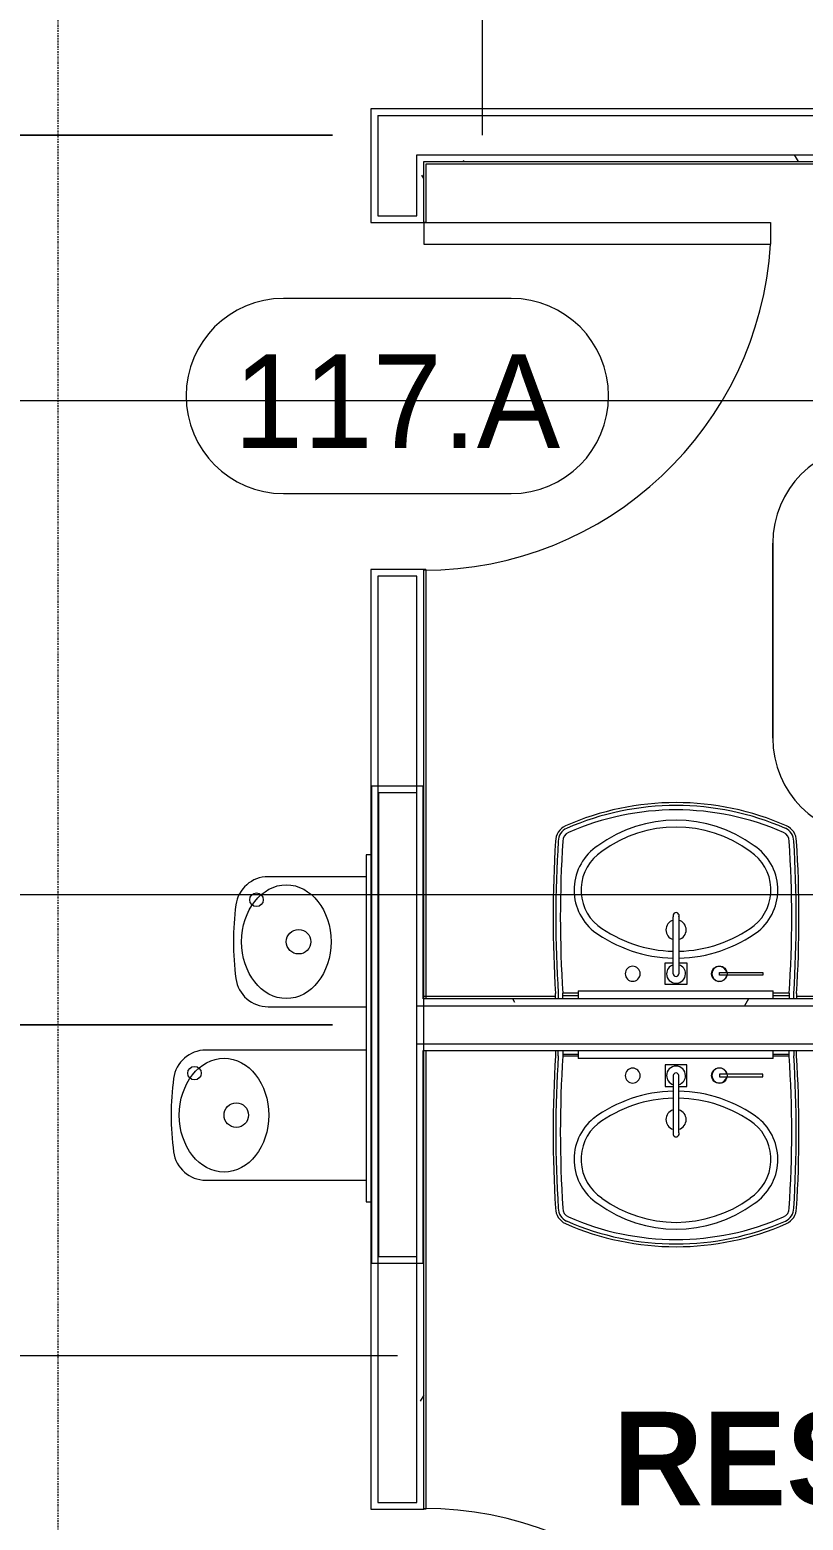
# Model space of a CAD drawing. Header units: inches. Extents: x 21568 to 24810, y -23559 to -20467.
# Drawn here: x 24101.4 to 24172.8, y -22646.3 to -22508.8 of the extents above; entities that cross this region are included whole.
import ezdxf

# ---------------------------------------------------------------- set-up
doc = ezdxf.new("R2010")
doc.units = ezdxf.units.IN
doc.header["$MEASUREMENT"] = 0
doc.linetypes.add('Dash Dot 3_16_', pattern=[0.3125, 0.1875, -0.0625, 0, -0.0625])
doc.linetypes.add('Grid Line 1_2_', pattern=[0.875, 0.5, -0.125, 0.125, -0.125])
for name, color, linetype, lineweight in [('A-ANNO-DIMS', 211, 'Continuous', 9), ('A-ANNO-DIMS-96', 211, 'Continuous', 9), ('A-ANNO-SYMB', 150, 'Continuous', 9), ('A-AREA-IDEN', 2, 'Continuous', 9), ('A-DOOR', 31, 'Continuous', 20), ('A-DOOR-IDEN', 31, 'Continuous', 9), ('A-WALL', 113, 'Continuous', 20), ('A-WALL-IDEN', 211, 'Continuous', 9), ('A-WALL-PATT', 111, 'Continuous', 50), ('G-ANNO-SYMB', 111, 'Continuous', 9), ('I-WALL', 2, 'Continuous', 20), ('P-SANR-FIXT', 6, 'Continuous', 20), ('Q-SPCQ', 91, 'Continuous', 20), ('S-GRID', 1, 'Continuous', 9)]:
    doc.layers.add(name, color=color, linetype=linetype, lineweight=lineweight)
doc.styles.add('Arial_B', font='arialbd.ttf', dxfattribs={"height": 9.132806})
doc.styles.add('Century Gothic', font='GOTHIC.TTF', dxfattribs={"height": 8.622671})
doc.styles.add('Century Gothic_B', font='GOTHICB.TTF', dxfattribs={"height": 8.616719})
doc.dimstyles.new('OD_Dimension_-_1_16__Tol__2', dxfattribs={"dimscale": 12, "dimtxt": 9, "dimasz": 1, "dimexe": 0.75, "dimexo": 0.5, "dimgap": 0.5, "dimtad": 1, "dimdec": 4, "dimrnd": 0.0625, "dimzin": 1, "dimdsep": 46, "dimlunit": 4, "dimtxsty": 'Arial_B', "dimblk1": 'OBLIQUE', "dimblk2": 'OBLIQUE', "dimsah": 1, "dimcen": 0.09, "dimdle": 0.75, "dimazin": 0, "dimtfac": 1, "dimtdec": 4, "dimtix": 1, "dimtmove": 0, "dimatfit": 3, "dimfxl": 1, "dimtvp": 1, "dimtfill": 1, "dimfrac": 2, "dimtolj": 1, "dimtzin": 0, "dimlwd": 13, "dimlwe": 13, "dimarcsym": 2})
doc.dimstyles.new('OD_Dimension_-_1_16__Tol__3', dxfattribs={"dimscale": 12, "dimtxt": 9, "dimasz": 1, "dimexe": 0.75, "dimexo": 0.5, "dimgap": 0.5, "dimtad": 1, "dimdec": 4, "dimrnd": 0.0625, "dimzin": 1, "dimdsep": 46, "dimlunit": 4, "dimtxsty": 'Arial_B', "dimblk1": 'OBLIQUE', "dimblk2": 'OBLIQUE', "dimsah": 1, "dimcen": 0.09, "dimdle": 0.75, "dimazin": 0, "dimtfac": 1, "dimtdec": 4, "dimtix": 1, "dimtmove": 0, "dimatfit": 3, "dimfxl": 1, "dimtvp": 1, "dimtfill": 1, "dimfrac": 2, "dimtolj": 1, "dimtzin": 0, "dimlwd": 13, "dimlwe": 13, "dimarcsym": 2})
pattern_1 = [(0, (0, 0), (30.72, 7.68), [1.267, -21.773, 1.267, -21.773, -122.88]), (0, (0, 0), (30.72, 7.68), [-46.08, 1.267, -44.813, 1.267, -21.773, -53.76]), (0, (0, 0), (30.72, 7.68), [-115.2, 1.267, -14.093, 1.267, -37.133]), (120, (11.52, 3.84), (-22.0110751, 22.7643004), [1.267, -21.773, 1.267, -21.773, -122.88]), (120, (11.52, 3.84), (-22.0110751, 22.7643004), [-46.08, 1.267, -44.813, 1.267, -21.773, -53.76]), (120, (11.52, 3.84), (-22.0110751, 22.7643004), [-115.2, 1.267, -14.093, 1.267, -37.133]), (240, (15.36, 19.2), (-8.7089249, -30.4443004), [1.267, -21.773, 1.267, -21.773, -122.88]), (240, (15.36, 19.2), (-8.7089249, -30.4443004), [-46.08, 1.267, -44.813, 1.267, -21.773, -53.76]), (240, (15.36, 19.2), (-8.7089249, -30.4443004), [-115.2, 1.267, -14.093, 1.267, -37.133])]

# ---------------------------------------------------------------- blocks, each defined once
blk = doc.blocks.new('Sink-Bathroom-Kohler-Pinoir-2035-8 - Vitreous_China-0-White-3242-Enlarged First Floor Plan _West_')
at = {"layer": 'P-SANR-FIXT', "color": 43, "lineweight": 13}
for p, q in [((24149.93, -22602.99), (24149.93, -22603.49)), ((24150.18, -22603.5), (24150.18, -22602.99)), ((24150.6, -22602.99), (24150.6, -22603.51)), ((24150.6, -22603.32), (24152.03, -22603.33)), ((24152.03, -22603.51), (24150.6, -22603.51)), ((24170.03, -22603.33), (24171.5, -22603.32)), ((24171.5, -22603.51), (24170.03, -22603.51)), ((24171.5, -22603.51), (24171.5, -22602.99)), ((24171.91, -22602.99), (24171.91, -22603.5)), ((24172.17, -22603.49), (24172.17, -22602.99))]:
    blk.add_line(p, q, dxfattribs=at)
for centre, radius, start, end in [((24256.28, -22610.52), 106.58, 176.2165, 183.7817), ((24256.28, -22610.52), 106.33, 176.2119, 183.7865), ((24256.28, -22610.52), 105.91, 176.2045, 183.7955), ((24065.82, -22610.52), 105.91, 356.2045, 3.7955), ((24065.82, -22610.52), 106.33, 356.2146, 3.7881), ((24065.82, -22610.52), 106.58, 356.22, 3.7835), ((24157.05, -22605.31), 0.692, 0, 180), ((24157.05, -22605.31), 0.692, 180, 0), ((24165.05, -22605.3), 0.69, 11.1236, 180), ((24165.05, -22605.3), 0.69, 180, 348.0658), ((24161.05, -22619.57), 12.82, 91.1259, 126.4275), ((24161.05, -22619.57), 12.82, 53.5725, 88.8741), ((24161.05, -22619.57), 12.18, 91.1846, 126.3492), ((24161.05, -22619.57), 12.18, 53.6508, 88.8154), ((24156.54, -22613.04), 4.9, 129.3634, 236.4486), ((24156.54, -22613.04), 4.26, 129.5775, 236.6442), ((24161.05, -22609.37), 0.934, 107.0285, 180), ((24161.05, -22609.37), 0.934, 180, 252.9715), ((24161.05, -22609.37), 0.934, 0, 72.9715), ((24161.05, -22609.37), 0.934, 287.0285, 0), ((24165.55, -22613.04), 4.26, 303.3558, 50.4225), ((24165.55, -22613.04), 4.9, 303.5514, 50.6366), ((24161.05, -22607.28), 11.57, 233.6931, 306.3069), ((24151.47, -22617.55), 1.54, 179.9655, 246.0395), ((24151.47, -22617.55), 1.29, 179.6035, 246.0123), ((24151.47, -22617.55), 0.875, 178.7073, 245.9447), ((24161.05, -22607.28), 12.2, 233.7683, 306.2317), ((24170.63, -22617.56), 0.862, 293.6698, 1.9217), ((24170.63, -22617.56), 1.28, 293.6698, 0.9035), ((24170.63, -22617.56), 1.53, 293.6698, 0.4943), ((24161.05, -22595.69), 25.41, 246.3258, 293.6698), ((24161.05, -22595.69), 25.15, 246.3274, 293.6698), ((24161.05, -22595.69), 24.74, 246.3302, 293.6698)]:
    blk.add_arc(centre, radius, start, end, dxfattribs=at)
blk = doc.blocks.new('Drinking_Fountain-Haws_Corporation-Wall_Mounted_1119 - 1119-409795-Enlarged First Floor Plan _West_')
at = {"layer": 'P-SANR-FIXT', "color": 43, "lineweight": 13}
for p, q in [((13.07, 19.5), (13.07, 4.7)), ((25.07, 4.7), (25.07, 19.5)), ((29.07, 13.75), (29.07, 4.7)), ((41.07, 4.7), (41.07, 13.75)), ((43.07, 4.7), (11.07, 4.7)), ((11.07, 4.7), (11.07, 4.26)), ((43.07, 4.26), (43.07, 4.7))]:
    blk.add_line(p, q, dxfattribs=at)
for centre, radius in [((22.94, 20.55), 0.625), ((19.07, 16.69), 1.13), ((38.94, 14.82), 0.625), ((35.07, 10.94), 1.13)]:
    blk.add_circle(centre, radius, dxfattribs=at)
for centre, radius, start, end in [((16.07, 19.5), 3, 97.5776, 180), ((19.07, -3.05), 25.75, 82.4224, 97.5776), ((22.07, 19.5), 3, 360, 82.4224), ((32.07, 13.75), 3, 97.5776, 180), ((35.07, -8.8), 25.75, 82.4224, 97.5776), ((38.07, 13.75), 3, 360, 82.4224)]:
    blk.add_arc(centre, radius, start, end, dxfattribs=at)
for centre, ratio in [((19.07, 17.82), 0.786373), ((35.07, 12.07), 0.786365)]:
    blk.add_ellipse(centre, major_axis=(-5.25, 0), ratio=ratio, dxfattribs=at)
blk = doc.blocks.new('Sink-Bathroom-Kohler-Pinoir-2035-8 - Vitreous_China-0-White-11071-Enlarged First Floor Plan _West_')
at = {"layer": 'P-SANR-FIXT', "color": 43, "lineweight": 13}
for p, q in [((24149.93, -22598.24), (24149.93, -22597.74)), ((24150.18, -22597.73), (24150.18, -22598.24)), ((24150.6, -22598.24), (24150.6, -22597.72)), ((24152.03, -22597.72), (24150.6, -22597.72)), ((24150.6, -22597.91), (24152.03, -22597.91)), ((24171.5, -22597.72), (24170.03, -22597.72)), ((24170.03, -22597.91), (24171.5, -22597.91)), ((24171.5, -22597.72), (24171.5, -22598.24)), ((24171.91, -22598.24), (24171.91, -22597.73)), ((24172.17, -22597.74), (24172.17, -22598.24))]:
    blk.add_line(p, q, dxfattribs=at)
for centre, radius, start, end in [((24161.05, -22605.54), 25.41, 66.3302, 113.6742), ((24161.05, -22605.54), 25.15, 66.3302, 113.6726), ((24161.05, -22605.54), 24.74, 66.3302, 113.6698), ((24151.47, -22583.68), 1.54, 113.9605, 180.0345), ((24161.05, -22593.95), 12.2, 53.7683, 126.2317), ((24170.63, -22583.67), 1.53, 359.5057, 66.3302), ((24151.47, -22583.68), 1.29, 113.9877, 180.3965), ((24151.47, -22583.68), 0.875, 114.0553, 181.2927), ((24161.05, -22593.95), 11.57, 53.6931, 126.3069), ((24170.63, -22583.67), 0.862, 358.0783, 66.3302), ((24170.63, -22583.67), 1.28, 359.0965, 66.3302), ((24256.28, -22590.71), 106.58, 176.2183, 183.7835), ((24256.28, -22590.71), 106.33, 176.2135, 183.7881), ((24256.28, -22590.71), 105.91, 176.2045, 183.7955), ((24156.54, -22588.19), 4.9, 123.5514, 230.6366), ((24156.54, -22588.19), 4.26, 123.3558, 230.4225), ((24165.55, -22588.19), 4.26, 309.5775, 56.6442), ((24165.55, -22588.19), 4.9, 309.3634, 56.4486), ((24065.82, -22590.71), 105.91, 356.2045, 3.7955), ((24065.82, -22590.71), 106.33, 356.2119, 3.7854), ((24065.82, -22590.71), 106.58, 356.2165, 3.78), ((24161.05, -22581.66), 12.18, 233.6508, 268.8154), ((24161.05, -22591.87), 0.934, 107.0285, 180), ((24161.05, -22591.87), 0.934, 180, 252.9715), ((24161.05, -22581.66), 12.18, 271.1846, 306.3492), ((24161.05, -22591.87), 0.934, 0, 72.9715), ((24161.05, -22591.87), 0.934, 287.0285, 0), ((24161.05, -22581.66), 12.82, 233.5725, 268.8741), ((24161.05, -22581.66), 12.82, 271.1259, 306.4275), ((24157.05, -22595.92), 0.692, 0, 180), ((24157.05, -22595.92), 0.692, 180, 0), ((24165.05, -22595.93), 0.69, 11.9342, 180), ((24165.05, -22595.93), 0.69, 180, 348.8764)]:
    blk.add_arc(centre, radius, start, end, dxfattribs=at)
blk = doc.blocks.new('Faucet-Lavatory-Zurn-Z6920XL - Z6920-XL-ADM2-H4-162583-Enlarged First Floor Plan _West_')
at = {"layer": 'P-SANR-FIXT', "lineweight": 9}
for p, q in [((1, 1), (-1, 1)), ((-1, 1), (-1, -1)), ((-0.25, 0), (-0.25, -5.25)), ((0.25, -5.25), (0.25, 0)), ((1, -1), (1, 1)), ((8, 0.12), (4, 0.12)), ((4, 0.12), (4, -0.12)), ((8, -0.12), (8, 0.12)), ((-1, -1), (-0.25, -1)), ((0.25, -1), (1, -1)), ((4, -0.12), (8, -0.12))]:
    blk.add_line(p, q, dxfattribs=at)
blk.add_circle((4, 0), 0.719, dxfattribs=at)
for centre, radius, start, end in [((0, 0), 0.875, 0, 180), ((0, 0), 0.875, 180, 251.8173), ((0, 0), 0.25, 360, 180), ((0, 0), 0.875, 288.1827, 0), ((0, -5.37), 0.281, 152.734, 27.266)]:
    blk.add_arc(centre, radius, start, end, dxfattribs=at)
blk = doc.blocks.new('Faucet-Lavatory-Zurn-Z6920XL - Z6920-XL-ADM2-H4-162876-Enlarged First Floor Plan _West_')
at = {"layer": 'P-SANR-FIXT', "lineweight": 9}
for p, q in [((-0.25, 0), (-0.25, 5.25)), ((0.25, 5.25), (0.25, 0)), ((-1, 1), (-0.25, 1)), ((-1, -1), (-1, 1)), ((0.25, 1), (1, 1)), ((1, 1), (1, -1)), ((4, 0.12), (8, 0.12)), ((4, -0.12), (4, 0.12)), ((8, 0.12), (8, -0.12)), ((1, -1), (-1, -1)), ((8, -0.12), (4, -0.12))]:
    blk.add_line(p, q, dxfattribs=at)
blk.add_circle((4, 0), 0.719, dxfattribs=at)
for centre, radius, start, end in [((0, 5.37), 0.281, 332.734, 207.266), ((0, 0), 0.875, 108.1827, 180), ((0, 0), 0.875, 360, 71.8173), ((0, 0), 0.875, 180, 360), ((0, 0), 0.25, 180, 0)]:
    blk.add_arc(centre, radius, start, end, dxfattribs=at)
blk = doc.blocks.new('Bradley-Washroom_Accessories-Mirrors-780_Custom - Bradley-Washroom_Accessories-Mirrors-780_Custom-166799-Enlarged First Floor Plan _West_')
at = {"layer": 'Q-SPCQ', "color": 43, "lineweight": 13}
for p, q in [((24152.03, -22597.49), (24170.03, -22597.49)), ((24152.03, -22597.49), (24152.03, -22598.24)), ((24170.03, -22598.24), (24170.03, -22597.49))]:
    blk.add_line(p, q, dxfattribs=at)
blk = doc.blocks.new('Bradley-Washroom_Accessories-Mirrors-780_Custom - Bradley-Washroom_Accessories-Mirrors-780_Custom-400827-Enlarged First Floor Plan _West_')
at = {"layer": 'Q-SPCQ', "color": 43, "lineweight": 13}
for p, q in [((24152.03, -22602.99), (24152.03, -22603.74)), ((24170.03, -22603.74), (24152.03, -22603.74)), ((24170.03, -22603.74), (24170.03, -22602.99))]:
    blk.add_line(p, q, dxfattribs=at)
blk = doc.blocks.new('Locker Rooms and Restrooms_rvt-1-Enlarged First Floor Plan _West_')
at = {"layer": 'A-WALL-PATT', "lineweight": 9}
h = blk.add_hatch(dxfattribs=at)
h.set_pattern_fill('FP_11', color=8, style=0, pattern_type=2)
h.set_pattern_definition(pattern_1)
h.paths.add_polyline_path([(24133.58, -22622.62), (24137.08, -22622.62), (24137.08, -22621.99), (24133.58, -22621.99), (24133.58, -22579.24), (24137.08, -22579.24), (24137.08, -22578.62), (24132.95, -22578.62), (24132.95, -22622.62)], flags=0)
h = blk.add_hatch(dxfattribs=at)
h.set_pattern_fill('FP_11', color=8, style=0, pattern_type=2)
h.set_pattern_definition(pattern_1)
h.paths.add_polyline_path([(24241.27, -22598.87), (24241.27, -22598.24), (24137.7, -22598.24), (24137.7, -22598.87), (24240.64, -22598.87)], flags=0)
at = {"layer": 'A-WALL', "color": 7}
for p, q in [((24137.08, -22579.24), (24133.58, -22579.24)), ((24133.58, -22579.24), (24133.58, -22621.99)), ((24137.08, -22579.24), (24137.08, -22598.87)), ((24137.08, -22598.87), (24137.7, -22598.87)), ((24137.7, -22598.87), (24240.64, -22598.87)), ((24137.08, -22602.37), (24137.08, -22621.99)), ((24137.08, -22602.37), (24137.7, -22602.37)), ((24137.7, -22602.37), (24240.64, -22602.37)), ((24133.58, -22621.99), (24137.08, -22621.99))]:
    blk.add_line(p, q, dxfattribs=at)
at = {"layer": 'I-WALL', "color": 43, "lineweight": 13}
for p, q in [((24241.27, -22521.24), (24137.95, -22521.24)), ((24137.95, -22521.24), (24137.95, -22526.62)), ((24137.95, -22526.62), (24137.77, -22526.62)), ((24137.95, -22558.62), (24137.77, -22558.62)), ((24137.95, -22558.62), (24137.95, -22598.24)), ((24137.77, -22597.99), (24149.93, -22597.99)), ((24172.17, -22597.99), (24191.95, -22597.99)), ((24137.95, -22602.99), (24137.95, -22645.3)), ((24137.95, -22645.3), (24137.77, -22645.3))]:
    blk.add_line(p, q, dxfattribs=at)
at = {"layer": 'I-WALL', "color": 7}
for p, q in [((24133.58, -22578.62), (24132.95, -22578.62)), ((24132.95, -22578.62), (24132.95, -22622.62)), ((24137.08, -22578.62), (24133.58, -22578.62)), ((24137.7, -22578.62), (24137.08, -22578.62)), ((24137.7, -22598.24), (24137.7, -22578.62)), ((24241.27, -22598.24), (24137.7, -22598.24)), ((24137.7, -22622.62), (24137.7, -22602.99)), ((24137.7, -22602.99), (24241.27, -22602.99)), ((24132.95, -22622.62), (24133.58, -22622.62)), ((24133.58, -22622.62), (24137.08, -22622.62)), ((24137.08, -22622.62), (24137.7, -22622.62))]:
    blk.add_line(p, q, dxfattribs=at)
at = {"color": 43, "lineweight": 13}
for name, p in [('Sink-Bathroom-Kohler-Pinoir-2035-8 - Vitreous_China-0-White-11071-Enlarged First Floor Plan _West_', (0, 0)), ('Faucet-Lavatory-Zurn-Z6920XL - Z6920-XL-ADM2-H4-162876-Enlarged First Floor Plan _West_', (24161.05, -22595.92)), ('Bradley-Washroom_Accessories-Mirrors-780_Custom - Bradley-Washroom_Accessories-Mirrors-780_Custom-166799-Enlarged First Floor Plan _West_', (0, 0)), ('Sink-Bathroom-Kohler-Pinoir-2035-8 - Vitreous_China-0-White-3242-Enlarged First Floor Plan _West_', (0, 0)), ('Bradley-Washroom_Accessories-Mirrors-780_Custom - Bradley-Washroom_Accessories-Mirrors-780_Custom-400827-Enlarged First Floor Plan _West_', (0, 0)), ('Faucet-Lavatory-Zurn-Z6920XL - Z6920-XL-ADM2-H4-162583-Enlarged First Floor Plan _West_', (24161.05, -22605.31))]:
    blk.add_blockref(name, p, dxfattribs=at)
at = {"color": 43, "lineweight": 13, "rotation": 90}
blk.add_blockref('Drinking_Fountain-Haws_Corporation-Wall_Mounted_1119 - 1119-409795-Enlarged First Floor Plan _West_', (24137.15, -22628.03), dxfattribs=at)
blk = doc.blocks.new('Single-Flush - 32_ x 84_-1295707-Enlarged First Floor Plan _West_')
at = {"layer": 'A-DOOR', "color": 7}
for p, q in [((14, 2.44), (14, 34.44)), ((16, 34.44), (14, 34.44)), ((16, 2.44), (16, 34.44)), ((16, 2.44), (14, 2.44))]:
    blk.add_line(p, q, dxfattribs=at)
at = {"layer": 'A-DOOR', "color": 43, "lineweight": 13}
blk.add_arc((16, 2.44), 32.07, 93.5759, 180, dxfattribs=at)
blk = doc.blocks.new('Single-Flush - 32_ x 84_-460923-Enlarged First Floor Plan _West_')
at = {"layer": 'A-DOOR', "color": 7}
for p, q in [((14, -2.44), (14, -34.44)), ((16, -2.44), (14, -2.44)), ((16, -2.44), (16, -34.44)), ((16, -34.44), (14, -34.44))]:
    blk.add_line(p, q, dxfattribs=at)
at = {"layer": 'A-DOOR', "color": 43, "lineweight": 13}
blk.add_arc((16, -2.44), 32.07, 180, 266.4241, dxfattribs=at)
blk = doc.blocks.new('Door Tag - Door Tag-4658-Enlarged First Floor Plan _West_')
at = {"layer": 'A-DOOR-IDEN', "color": 153}
for p, q in [((0.109375, 0.09375), (-0.109375, 0.09375)), ((-0.109375, -0.09375), (0.109375, -0.09375))]:
    blk.add_line(p, q, dxfattribs=at)
for centre, start, end in [((-0.109375, 0), 90, 270), ((0.109375, 0), 270, 90)]:
    blk.add_arc(centre, 0.09375, start, end, dxfattribs=at)
blk = doc.blocks.new('DIMBLOCK41-Enlarged First Floor Plan _West_')
at = {"layer": 'A-ANNO-DIMS-96', "lineweight": 50}
for p, q in [((24040.67, -22600.62), (24034.67, -22594.62)), ((24040.67, -22600.62), (24046.67, -22606.62)), ((24040.67, -22685.3), (24034.67, -22679.3)), ((24040.67, -22685.3), (24046.67, -22691.3))]:
    blk.add_line(p, q, dxfattribs=at)
at = {"layer": 'A-ANNO-DIMS-96', "lineweight": 13}
for p, q in [((24129.33, -22600.62), (24031.67, -22600.62)), ((24040.67, -22685.3), (24040.67, -22600.62)), ((24040.67, -22600.62), (24129.33, -22600.62)), ((24128.58, -22685.3), (24031.67, -22685.3)), ((24040.67, -22685.3), (24128.58, -22685.3))]:
    blk.add_line(p, q, dxfattribs=at)
at = {"layer": 'A-ANNO-DIMS-96', "color": 0, "lineweight": 13, "insert": (24022.97, -22676.89), "char_height": 9.1328, "width": 81.4286, "attachment_point": 1, "rotation": 90, "line_spacing_factor": 0.938532, "style": 'Arial_B', "bg_fill": 3, "box_fill_scale": 1.25, "bg_fill_color": 0, "bg_fill_transparency": 0}
blk.add_mtext('7\' - 0 11/16"', dxfattribs=at)
blk = doc.blocks.new('_Oblique')
at = {"color": 0, "linetype": 'ByBlock', "lineweight": -2}
blk.add_line((-0.5, -0.5), (0.5, 0.5), dxfattribs=at)
blk = doc.blocks.new('DIMBLOCK42-Enlarged First Floor Plan _West_')
at = {"layer": 'A-ANNO-DIMS-96', "lineweight": 50}
for p, q in [((24040.67, -22518.55), (24034.67, -22512.55)), ((24040.67, -22518.55), (24046.67, -22524.55)), ((24040.67, -22600.62), (24034.67, -22594.62)), ((24040.67, -22600.62), (24046.67, -22606.62))]:
    blk.add_line(p, q, dxfattribs=at)
at = {"layer": 'A-ANNO-DIMS-96', "lineweight": 13}
for p, q in [((24129.33, -22518.55), (24031.67, -22518.55)), ((24040.67, -22600.62), (24040.67, -22518.55)), ((24040.67, -22518.55), (24129.33, -22518.55)), ((24129.33, -22600.62), (24031.67, -22600.62)), ((24040.67, -22600.62), (24129.33, -22600.62))]:
    blk.add_line(p, q, dxfattribs=at)
at = {"layer": 'A-ANNO-DIMS-96', "color": 0, "lineweight": 13, "insert": (24022.97, -22593.51), "char_height": 9.1328, "width": 81.4286, "attachment_point": 1, "rotation": 90, "line_spacing_factor": 0.938532, "style": 'Arial_B', "bg_fill": 3, "box_fill_scale": 1.25, "bg_fill_color": 0, "bg_fill_transparency": 0}
blk.add_mtext('6\' - 10 1/16"', dxfattribs=at)
blk = doc.blocks.new('DIMBLOCK43-Enlarged First Floor Plan _West_')
at = {"layer": 'A-ANNO-DIMS-96', "lineweight": 13}
for p, q in [((24040.67, -22518.55), (24040.67, -22360.55)), ((24038.19, -22369.55), (24049.67, -22369.55)), ((24040.67, -22369.55), (24038.19, -22369.55)), ((24129.33, -22518.55), (24031.67, -22518.55)), ((24040.67, -22518.55), (24129.33, -22518.55))]:
    blk.add_line(p, q, dxfattribs=at)
at = {"layer": 'A-ANNO-DIMS-96', "lineweight": 50}
for p, q in [((24040.67, -22369.55), (24034.67, -22363.55)), ((24040.67, -22369.55), (24046.67, -22375.55)), ((24040.67, -22518.55), (24034.67, -22512.55)), ((24040.67, -22518.55), (24046.67, -22524.55))]:
    blk.add_line(p, q, dxfattribs=at)
at = {"layer": 'A-ANNO-DIMS-96', "color": 0, "lineweight": 13, "insert": (24022.97, -22464.27), "char_height": 9.133, "width": 48.5143, "attachment_point": 1, "rotation": 90, "line_spacing_factor": 0.938532, "style": 'Arial_B', "bg_fill": 3, "box_fill_scale": 1.25, "bg_fill_color": 0, "bg_fill_transparency": 0}
blk.add_mtext('12\' - 5"', dxfattribs=at)
blk = doc.blocks.new('Wall Tag - 1_4_-1369832-Enlarged First Floor Plan _West_')
at = {"layer": 'A-WALL-IDEN', "color": 153}
for p, q in [((-0.0822, 0.0968), (0.1053, 0.0968)), ((0.1053, 0.0968), (-0.0822, 0.0968)), ((-0.0822, -0.0907), (0.1053, -0.0907)), ((-0.0822, -0.0907), (0.1053, -0.0907))]:
    blk.add_line(p, q, dxfattribs=at)
for centre, start, end in [((-0.0822, 0.0031), 90, 270), ((-0.0822, 0.0031), 90, 270), ((0.1053, 0.0031), 270, 90), ((0.1053, 0.0031), 270, 90)]:
    blk.add_arc(centre, 0.0937, start, end, dxfattribs=at)

msp = doc.modelspace()

# ---------------------------------------------------------------- hatches: boundary and pattern name
at = {"layer": 'A-WALL-PATT', "lineweight": 9}
h = msp.add_hatch(dxfattribs=at)
h.set_pattern_fill('FP_11', color=8, style=0, pattern_type=2)
h.set_pattern_definition(pattern_1)
h.paths.add_polyline_path([(24242.01523, -22516.74031), (24245.64023, -22516.74031), (24245.64023, -22516.11531), (24132.89023, -22516.11531), (24132.89023, -22516.74031), (24241.39023, -22516.74031)], flags=0)
h = msp.add_hatch(dxfattribs=at)
h.set_pattern_fill('FP_11', color=8, style=0, pattern_type=2)
h.set_pattern_definition(pattern_1)
h.paths.add_polyline_path([(24241.39023, -22520.99031), (24241.39023, -22520.36531), (24137.14023, -22520.36531), (24137.14023, -22520.99031), (24238.10709, -22520.99031)], flags=0)
h = msp.add_hatch(dxfattribs=at)
h.set_pattern_fill('FP_11', color=8, style=0, pattern_type=2)
h.set_pattern_definition(pattern_1)
h.paths.add_polyline_path([(24137.14023, -22683.55281), (24137.76523, -22683.55281), (24137.76523, -22677.30281), (24135.32773, -22677.30281), (24135.32773, -22677.92781), (24137.14023, -22677.92781)], flags=0)
h.paths.add_polyline_path([(24135.32773, -22645.30281), (24137.76523, -22645.30281), (24137.76523, -22558.61531), (24135.32773, -22558.61531), (24135.32773, -22559.24031), (24137.14023, -22559.24031), (24137.14023, -22644.67781), (24135.32773, -22644.67781)], flags=0)
h.paths.add_polyline_path([(24135.32773, -22526.61531), (24137.76523, -22526.61531), (24137.76523, -22520.99031), (24137.14023, -22520.99031), (24137.14023, -22525.99031), (24135.32773, -22525.99031)], flags=0)

# ---------------------------------------------------------------- linework, layer by layer
at = {"layer": 'A-ANNO-SYMB', "linetype": 'Dash Dot 3_16_'}
msp.add_line((24103.99188, -22507.87332), (24103.99188, -22690.11185), dxfattribs=at)
at = {"layer": 'A-WALL', "color": 7}
for p, q in [((24133.51523, -22516.74031), (24245.64023, -22516.74031)), ((24133.51523, -22516.74031), (24133.51523, -22525.99031)), ((24137.14023, -22520.36531), (24242.01523, -22520.36531)), ((24137.14023, -22525.99031), (24137.14023, -22520.36531)), ((24133.51523, -22525.99031), (24137.14023, -22525.99031)), ((24137.14023, -22559.24031), (24133.51523, -22559.24031)), ((24133.51523, -22559.24031), (24133.51523, -22644.67781)), ((24137.14023, -22644.67781), (24137.14023, -22559.24031)), ((24133.51523, -22644.67781), (24137.14023, -22644.67781))]:
    msp.add_line(p, q, dxfattribs=at)
at = {"layer": 'A-WALL-IDEN', "color": 153}
for p, q in [((24143.17218, -22518.55281), (24143.17218, -22477.44489)), ((24135.32773, -22631.15318), (24092.9324, -22631.15318))]:
    msp.add_line(p, q, dxfattribs=at)
at = {"layer": 'G-ANNO-SYMB'}
msp.add_line((24577.89246, -22588.63029), (21856.39913, -22588.63029), dxfattribs=at)
at = {"layer": 'I-WALL', "color": 7}
for p, q in [((24246.26523, -22516.11531), (24132.89023, -22516.11531)), ((24132.89023, -22516.11531), (24132.89023, -22526.61531)), ((24137.76523, -22520.99031), (24241.39023, -22520.99031)), ((24137.76523, -22526.61531), (24137.76523, -22520.99031)), ((24132.89023, -22526.61531), (24137.76523, -22526.61531)), ((24137.76523, -22558.61531), (24132.89023, -22558.61531)), ((24132.89023, -22558.61531), (24132.89023, -22645.30281)), ((24137.76523, -22645.30281), (24137.76523, -22558.61531)), ((24132.89023, -22645.30281), (24137.76523, -22645.30281))]:
    msp.add_line(p, q, dxfattribs=at)
at = {"layer": 'S-GRID', "linetype": 'Grid Line 1_2_'}
for p, q in [((24479.10753, -22543.05281), (21657.56096, -22543.05281)), ((24588.97484, -22543.05281), (21790.20666, -22543.05281))]:
    msp.add_line(p, q, dxfattribs=at)

# ---------------------------------------------------------------- block references
at = {"layer": 'A-DOOR', "color": 250, "lineweight": 13}
for name, p, rotation in [('Single-Flush - 32_ x 84_-460923-Enlarged First Floor Plan _West_', (24135.32773, -22542.61531), 90), ('Single-Flush - 32_ x 84_-1295707-Enlarged First Floor Plan _West_', (24135.32773, -22661.30281), 270)]:
    msp.add_blockref(name, p, dxfattribs=dict(at, rotation=rotation))
at = {"layer": 'A-DOOR-IDEN', "color": 153, "xscale": 95.99999999999994, "yscale": 95.99999999999994, "zscale": 95.99999999999994}
msp.add_blockref('Door Tag - Door Tag-4658-Enlarged First Floor Plan _West_', (24135.32773, -22542.61531), dxfattribs=at)
at = {"layer": 'A-WALL-IDEN', "color": 153, "xscale": 95.99999999999994, "yscale": 95.99999999999994, "zscale": 95.99999999999994, "rotation": 89.99999999999991}
msp.add_blockref('Wall Tag - 1_4_-1369832-Enlarged First Floor Plan _West_', (24179.26989, -22566.30391), dxfattribs=at)

# ---------------------------------------------------------------- texts
at = {"layer": 'A-AREA-IDEN', "insert": (24188.5036, -22636.32207), "char_height": 8.616719, "width": 74.736, "attachment_point": 2, "line_spacing_factor": 0.984796, "style": 'Century Gothic_B'}
msp.add_mtext('RESTROOM', dxfattribs=at)
at = {"layer": 'A-DOOR-IDEN', "insert": (24135.2864, -22538.784), "char_height": 8.622671, "width": 38.124, "attachment_point": 2, "line_spacing_factor": 0.984117, "style": 'Century Gothic'}
msp.add_mtext('117.A', dxfattribs=at)

# ---------------------------------------------------------------- next in the draw order: dimensions: what is measured, and where the dimension line sits
at = {"layer": 'A-ANNO-DIMS', "lineweight": 13}
dim = msp.add_linear_dim(base=(24040.67368, -22600.61531), p1=(24134.57773, -22685.30281), p2=(24135.32773, -22600.61531), angle=90, dimstyle='OD_Dimension_-_1_16__Tol__2', override={"dimpost": '<>', "dimfxl": 84.690821}, dxfattribs=at)
dim.commit()
dim.dimension.update_dxf_attribs({"geometry": 'DIMBLOCK41-Enlarged First Floor Plan _West_', "text_midpoint": (24029.95153, -22642.95906)})

# ---------------------------------------------------------------- next in the draw order: dimensions: what is measured, and where the dimension line sits
dim = msp.add_linear_dim(base=(24040.67368, -22518.55281), p1=(24135.32773, -22600.61531), p2=(24135.32773, -22518.55281), angle=90, dimstyle='OD_Dimension_-_1_16__Tol__3', override={"dimpost": '<>', "dimfxl": 82.0625}, dxfattribs=at)
dim.commit()
dim.dimension.update_dxf_attribs({"geometry": 'DIMBLOCK42-Enlarged First Floor Plan _West_', "text_midpoint": (24029.95153, -22559.58406)})

# ---------------------------------------------------------------- next in the draw order: dimensions: what is measured, and where the dimension line sits
dim = msp.add_linear_dim(base=(24040.67368, -22369.55281), p1=(24135.32773, -22518.55281), p2=(24032.1884, -22369.55281), angle=90, dimstyle='OD_Dimension_-_1_16__Tol__2', override={"dimpost": '<>', "dimfxl": 181.21457}, dxfattribs=at)
dim.commit()
dim.dimension.update_dxf_attribs({"geometry": 'DIMBLOCK43-Enlarged First Floor Plan _West_', "text_midpoint": (24030.01072, -22444.05281)})

# ---------------------------------------------------------------- next in the draw order: block references
at = {"lineweight": 5}
msp.add_blockref('Locker Rooms and Restrooms_rvt-1-Enlarged First Floor Plan _West_', (0, 0), dxfattribs=at)

doc.saveas('drawing.dxf')
